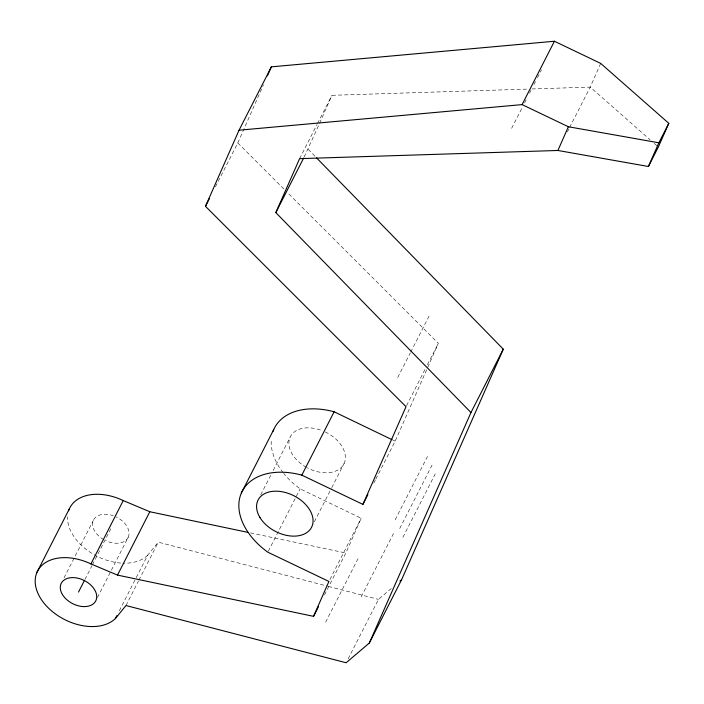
<?xml version="1.0" encoding="UTF-8"?>
<svg xmlns="http://www.w3.org/2000/svg" width="704" height="704" viewBox="0 0 704 704"><rect width="100%" height="100%" fill="white"/><g stroke="black" fill="none" stroke-linecap="round" stroke-linejoin="round"><path stroke-width="0.53" stroke-dasharray="3.52 2.64" d="M215.424 186.824L237.802 142.956L263.419 84.867M304.163 157.045L319.158 124.274M319.598 123.27L331.936 95.304L527.578 89.1M324.482 594.906L345.858 552.992L361.178 518.25L300.142 488.849A65.217 43.595 27 0 1 283.747 473.466M375.813 479.116L395.164 441.188L438.337 343.323L287.549 192.667M600.688 63.404L590.225 87.111L569.342 128.049M64.02 577.896L93.35 520.388M84.955 579.427L91.916 565.787M92.418 564.81L110.818 528.748M299.614 158.655L317.011 124.546M317.513 123.57L331.936 95.304M97.442 597.538L110.871 571.217M111.364 570.249L128.278 537.108A19.369 12.945 27 0 0 116.046 516.894M119.337 610.782L135.74 578.618M136.242 577.65L147.673 555.227L158.286 542.168L327.413 586.124M125.972 605.528L138.398 581.161M138.899 580.184L158.286 542.168M260.735 494.868L271.181 474.399M273.17 470.501L290.074 437.36A30.017 20.064 27 0 1 322.555 430.76M268.321 551.223L300.142 488.849M511.641 128.313L522.579 106.876M524.568 102.978L527.05 98.102M529.54 93.227L531.027 90.306M534.01 84.454L535.506 81.532M537.495 77.634L541.473 69.837M314.362 521.752L331.267 488.611M331.769 487.643L344.194 463.276M397.751 377.476L410.177 353.109M410.678 352.141L430.065 314.125M406.516 405.706L425.41 368.667M427.398 364.769L438.337 343.323M373.833 483.006L375.32 480.084M329.921 579.515L361.178 518.25M567.354 131.947L568.85 129.026M325.644 622.142L357.966 558.791M395.173 519.834L427.486 456.482M361.178 596.904L393.501 533.544M399.731 528.51L432.045 465.159M402.943 537.231L435.266 473.871M348.137 658.847L378.47 599.394L392.524 587.426M531.978 88.959L590.225 87.111L650.135 139.806M250.518 532.928L345.858 552.992M328.478 586.406L378.47 599.394M393.193 440.238L395.164 441.188M654.236 143.414L657.518 146.3M237.802 142.956L284.434 189.561M308.141 149.248L315.058 156.332M283.078 472.622A65.217 43.595 27 0 1 271.322 438.821M128.278 537.108A19.369 12.945 27 0 1 105.582 540.602M103.787 539.669A19.369 12.945 27 0 1 93.227 520.705A19.369 12.945 27 0 1 113.247 515.733M147.673 555.227A46.024 30.765 27 0 1 122.98 563.191M120.798 563.077A46.024 30.765 27 0 1 67.522 516.85M325.239 431.939A30.017 20.064 27 0 1 343.922 463.866A30.017 20.064 27 0 1 307.287 467.808M306.425 467.333A30.017 20.064 27 0 1 290.074 437.36"/><path stroke-width="1.06" d="M313.544 616.343L328.926 581.46L267.819 552.2A65.217 43.595 27 0 1 241.419 492.897A65.217 43.595 27 0 1 301.814 475.138L362.921 504.398L406.014 406.683L205.48 206.316L239.052 130.196L271.374 66.845L554.418 41.246L600.688 63.404L668.8 123.314L658.346 147.022L648.41 166.496L557.911 150.471L299.614 158.655L275.818 212.599L470.967 412.535L369.301 643.042L346.148 662.754L125.972 605.528L115.359 618.578A46.024 30.765 27 0 1 59.048 616.396A46.024 30.765 27 0 1 38.245 569.853A46.024 30.765 27 0 1 90.922 563.93L117.498 575.098L313.544 616.343L318.516 606.602M267.397 75.856L271.374 66.845M557.911 150.471L568.366 126.755L658.865 142.789L668.8 123.314M369.301 643.042L401.614 579.682L503.281 349.175L316.589 157.907M648.41 166.496L658.865 142.789M205.48 206.316L209.458 198.519M37.004 572.238L69.326 508.878M90.922 563.93L123.244 500.57L149.82 511.746L248.38 532.479M78.496 592.099L84.462 580.404M275.818 212.599L303.662 158.022M117.498 575.098L149.82 511.746M115.359 618.578L116.846 615.657M241.419 492.897L273.742 429.537M301.814 475.138L334.127 411.787L392.207 439.762M239.052 130.196L522.095 104.606L554.418 41.246M362.921 504.398L367.875 494.674M470.967 412.535L503.281 349.175M399.96 581.09L401.614 579.682M522.095 104.606L568.366 126.755M272.958 431.499A65.217 43.595 27 0 1 334.127 411.787M68.605 510.761A46.024 30.765 27 0 1 123.244 500.57M62.454 594.572A19.369 12.945 27 0 0 94.002 603.249A19.369 12.945 27 0 0 79.024 578.486A19.369 12.945 27 0 0 62.454 594.572M259.952 517.502A30.017 20.064 27 0 0 308.854 530.939A30.017 20.064 27 0 0 285.639 492.562A30.017 20.064 27 0 0 259.952 517.502"/></g></svg>
